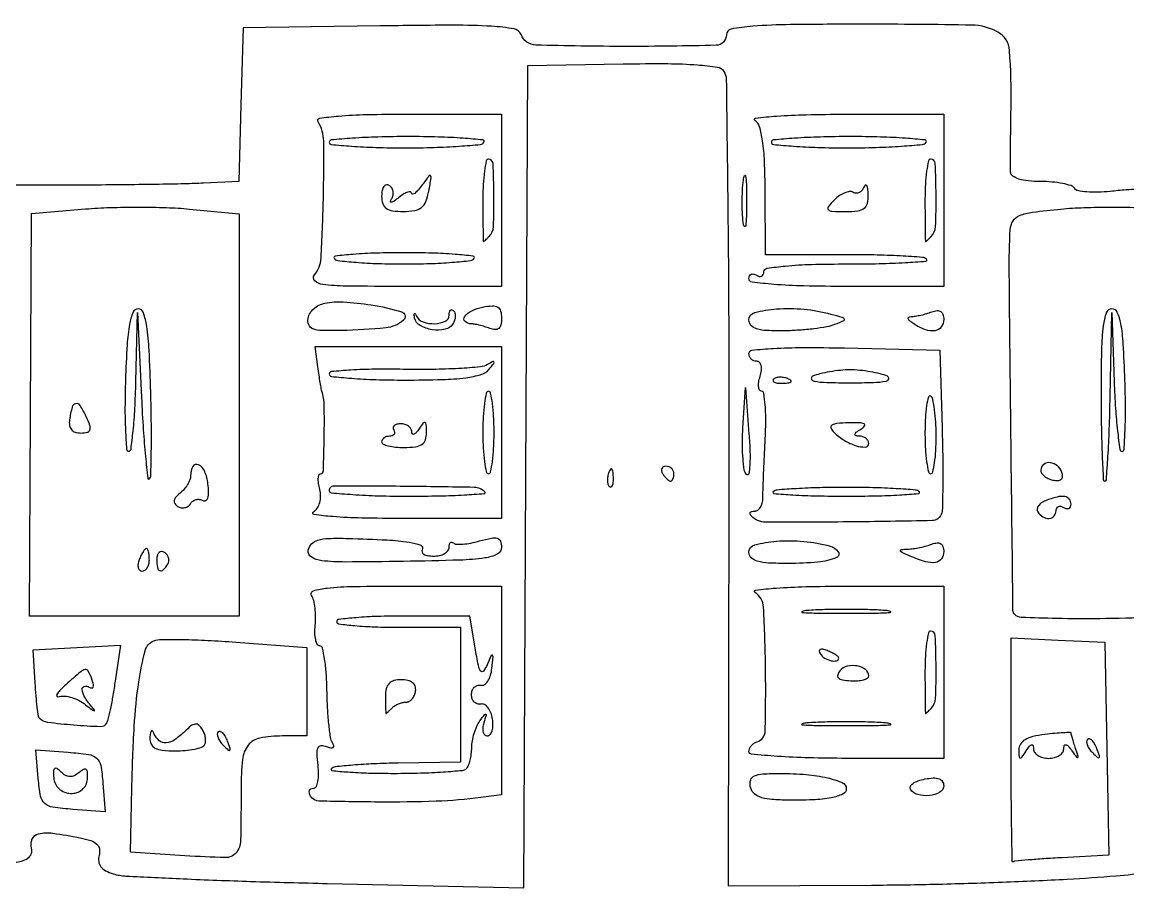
# Model space of a CAD drawing. Extents: x -19 to 322, y 67 to 181.
# Drawn here: x 113.2 to 183.3, y 121.4 to 176.3 of the extents above; entities that cross this region are included whole.
import ezdxf

# ---------------------------------------------------------------- set-up
doc = ezdxf.new("R2010")
doc.units = 0
doc.layers.get('0').update_dxf_attribs({"linetype": 'CONTINUOUS'})

msp = doc.modelspace()

# ---------------------------------------------------------------- linework, layer by layer
for points in [[(184.528, 165.755, 0.003691), (183.183, 165.665, 0.008964), (182.193, 165.573, -0.020747), (181.399, 165.518, -0.02888), (180.687, 165.539, -0.028606), (180.126, 165.621, -0.206614), (179.908, 165.774, 0.17911), (179.695, 165.939, 0.027883), (179.172, 166.075, 0.028075), (178.508, 166.169, 0.021134), (177.772, 166.2, -0.024222), (176.986, 166.238, -0.051343), (176.39, 166.358, -0.075847), (176.004, 166.546, -0.23137), (175.865, 166.794, -0.014683), (175.855, 167.185, -0.001067), (175.859, 168.263, -0.001492), (175.872, 169.549, -0.001129), (175.893, 170.961, 0.022277), (175.794, 174.523, 0.252121), (175.063, 175.674, 0.124148), (173.405, 176.122, 0.004193), (166.582, 176.179, 0.002608), (161.898, 176.154, 0.01647), (159.514, 176.051, 0.026723), (158.142, 175.872, 0.361525), (157.841, 175.511, -0.406684), (157.19, 174.843, -0.006651), (151.472, 174.772, -0.006988), (145.756, 174.856, -0.302668), (144.818, 175.521, 0.26542), (144.374, 175.884, 0.026326), (142.955, 176.047, 0.016392), (140.545, 176.116, 0.002679), (135.874, 176.071), (127.191, 175.941), (127.055, 171.071), (126.92, 166.2), (124.679, 166.095, -0.005896), (123.493, 166.054, -0.001638), (121.631, 166.017, -0.001653), (119.524, 165.99, -0.001733), (117.449, 165.977), (112.46, 165.962)], [(112.71, 123.027, 0.158991), (113.554, 123.281, 0.31448), (113.785, 123.907, -0.168022), (113.831, 124.499, -0.241434), (114.23, 124.827, -0.087811), (115.142, 124.862, -0.01504), (116.858, 124.572, -0.030308), (117.537, 124.392, -0.107844), (117.923, 124.165, -0.167189), (118.086, 123.859, -0.104286), (118.067, 123.449, 0.094806), (118.041, 123.059, 0.133123), (118.172, 122.737, 0.108597), (118.474, 122.481, 0.049686), (118.955, 122.284, 0.059198), (119.771, 122.145, 0.001604), (123.401, 121.97, 0.003309), (127.674, 121.806, 0.00226), (132.533, 121.674), (145.003, 121.392), (145.126, 147.479), (145.248, 173.565), (151.292, 173.663, -0.005344), (154.12, 173.678, -0.017142), (156.002, 173.604, -0.019032), (157.279, 173.461, -0.220293), (157.689, 173.19, -0.135929), (157.832, 172.697, -0.000333), (157.925, 165.284, -0.002089), (157.989, 156.909, -0.001295), (157.998, 147.075), (157.954, 121.531), (167.045, 121.57, 0.004871), (170.995, 121.625, 0.003633), (175.35, 121.76, 0.003672), (179.454, 121.948, 0.008337), (182.552, 122.164, 0.002651), (186.592, 122.535, 0.036828)]]:
    msp.add_lwpolyline(points, format="xyb")
for points in [[(131.717, 160.274, 0.160266), (132.136, 161.338, 0.008341), (132.286, 165.061, 0.009156), (132.306, 168.761, 0.135992), (131.948, 169.994, -0.537845), (132.049, 170.213, -0.016384), (133.238, 170.354, -0.015905), (135.017, 170.449, -0.005343), (137.617, 170.477), (143.585, 170.477), (143.585, 165.012), (143.585, 159.547), (137.349, 159.547, -0.002687), (133.711, 159.566, -0.029426), (132.253, 159.668, -0.154475), (131.742, 159.905, -0.400007)], [(159.267, 160.05, -0.108972), (159.304, 160.219, -0.182303), (159.406, 160.319, -0.161196), (159.56, 160.334, -0.082592), (159.742, 160.26, 0.082592), (159.924, 160.185, 0.161196), (160.078, 160.2, 0.182303), (160.18, 160.301, 0.108972), (160.217, 160.469, -0.370206), (160.412, 160.696, -0.0145), (161.589, 160.842, -0.017032), (163.237, 160.942, -0.006609), (165.524, 160.973, 0.005268), (167.538, 160.994, 0.009572), (169.184, 161.06, 0.005189), (170.489, 161.151, 0.639586), (170.532, 161.27, 0.180611), (170.271, 161.389, 0.004005), (168.867, 161.477, 0.008563), (167.2, 161.54, 0.005621), (165.28, 161.557), (160.325, 161.547), (160.302, 165.608, 0.009145), (160.258, 167.482, 0.025553), (160.135, 168.791, 0.033798), (159.944, 169.678, 0.183563), (159.654, 170.065, -0.706938), (159.691, 170.225, -0.01098), (161.027, 170.35, -0.01181), (162.908, 170.439, -0.005671), (165.326, 170.469), (171.622, 170.477), (171.622, 165.012), (171.622, 159.547), (165.444, 159.547, -0.005513), (162.755, 159.577, -0.014809), (160.844, 159.675, -0.011464), (159.47, 159.819, -0.377448)], [(142.471, 168.695, 0.55373), (142.401, 168.837, 0.006568), (141.152, 168.946, 0.011866), (139.582, 169.025, 0.006671), (137.673, 169.051, 0.00666), (135.749, 169.025, 0.011071), (134.13, 168.946, 0.004835), (132.787, 168.838, 0.388661), (132.656, 168.695, 0.385948), (132.787, 168.551, 0.005269), (134.066, 168.443, 0.011571), (135.615, 168.364, 0.006966), (137.454, 168.338, 0.006946), (139.309, 168.364, 0.010785), (140.907, 168.443, 0.005283), (142.241, 168.552, 0.235809)], [(170.507, 168.695, 0.554092), (170.437, 168.837, 0.006575), (169.189, 168.946, 0.011868), (167.619, 169.025, 0.006671), (165.71, 169.051, 0.00666), (163.786, 169.025, 0.011069), (162.166, 168.946, 0.004832), (160.823, 168.838, 0.388024), (160.692, 168.695, 0.386586), (160.823, 168.551, 0.005271), (162.102, 168.443, 0.011573), (163.65, 168.364, 0.006966), (165.49, 168.338, 0.006945), (167.344, 168.364, 0.010783), (168.943, 168.443, 0.005284), (170.277, 168.552, 0.235509)], [(142.793, 162.715, 0.187915), (143.068, 163.341, 0.012618), (143.103, 165.334, 0.009996), (143.046, 167.346, 0.401354), (142.754, 167.624, 0.355303), (142.613, 167.509, 0.016443), (142.502, 166.856, 0.021072), (142.423, 166.012, 0.012813), (142.397, 165.01, 0.00142), (142.4, 164.009, 0.002369), (142.409, 163.165, 0.000226), (142.421, 162.414, 0.410227), (142.437, 162.398, 0.178692), (142.462, 162.407, 0.004265), (142.558, 162.491, 0.008831), (142.669, 162.594, 0.00582)], [(170.83, 162.715, 0.187916), (171.105, 163.341, 0.012617), (171.139, 165.334, 0.009992), (171.083, 167.346, 0.400214), (170.79, 167.625, 0.356394), (170.65, 167.51, 0.016459), (170.539, 166.858, 0.021079), (170.46, 166.014, 0.012806), (170.434, 165.012, 0.00142), (170.437, 164.01, 0.002368), (170.446, 163.166, 0.000226), (170.457, 162.414, 0.409519), (170.474, 162.398, 0.179268), (170.499, 162.407, 0.004277), (170.595, 162.491, 0.008855), (170.706, 162.594, 0.005835)], [(138.971, 165.597, 0.003472), (139.125, 166.437, 0.256519), (139.082, 166.564, 0.440128), (138.981, 166.556, 0.005585), (138.551, 165.981, -0.01885), (138.294, 165.656, -0.04909), (138.079, 165.45, -0.144669), (137.946, 165.396, -0.441764), (137.883, 165.454, 0.34807), (137.813, 165.543, 0.138374), (137.647, 165.536, 0.063133), (137.388, 165.412, 0.027578), (137.079, 165.189, -0.016162), (136.776, 164.959, -0.106538), (136.601, 164.884, -0.532304), (136.549, 164.936, -0.086902), (136.611, 165.098, 0.085227), (136.703, 165.335, 0.092469), (136.707, 165.582, 0.098926), (136.623, 165.8, 0.114024), (136.465, 165.957, 0.196428), (136.282, 165.988, 0.184801), (136.123, 165.882, 0.106696), (136.016, 165.633, 0.048138), (135.982, 165.277, 0.074597), (136.054, 164.799, 0.164675), (136.267, 164.503, 0.122477), (136.667, 164.344, 0.033172), (137.352, 164.299, 0.040784), (138.068, 164.357, 0.128926), (138.504, 164.552, 0.132847), (138.781, 164.931, 0.044454)], [(158.922, 166.31, -0.069146), (158.994, 166.577, -0.756877), (159.06, 166.569, -0.031761), (159.107, 166.032, -0.005499), (159.12, 165.012, -0.005888), (159.109, 163.987, -0.025342), (159.065, 163.379, -0.556092), (158.998, 163.348, -0.212532), (158.927, 163.459, -0.024559), (158.865, 164.067, -0.012695), (158.845, 164.832, -0.01259), (158.863, 165.621, -0.018638)], [(166.833, 165.368, 0.020972), (166.803, 165.747, 0.10372), (166.735, 165.948, 0.452471), (166.648, 165.965, 0.132361), (166.554, 165.84, -0.079609), (166.429, 165.633, -0.105899), (166.256, 165.498, -0.121728), (166.061, 165.458, -0.129931), (165.875, 165.514, 0.167879), (165.654, 165.564, 0.067238), (165.348, 165.487, 0.056374), (165.011, 165.306, 0.044995), (164.694, 165.042, 0.024109), (164.296, 164.603, 0.381011), (164.303, 164.418, 0.194328), (164.534, 164.315, 0.008978), (165.41, 164.299, 0.027626), (166.182, 164.342, 0.134357), (166.586, 164.502, 0.182128), (166.785, 164.815, 0.06021)], [(113.718, 151.404), (113.774, 164.17), (117.208, 164.46, -0.01305), (118.753, 164.55, -0.008198), (120.561, 164.579, -0.008228), (122.342, 164.548, -0.014887), (123.798, 164.456), (126.953, 164.161), (126.953, 151.4), (126.953, 138.638), (120.308, 138.638), (113.662, 138.638)], [(176.127, 138.726, -0.195812), (176.015, 138.993, -0.000068), (175.883, 150.189, -0.000635), (175.777, 160.399, -0.016395), (175.842, 163.161, -0.129191), (176.018, 163.702, -0.155519), (176.427, 164.041, -0.064105), (177.255, 164.257, -0.008529), (179.054, 164.456, -0.014887), (180.51, 164.548, -0.008228), (182.291, 164.579, -0.008198), (184.1, 164.55, -0.01305), (185.644, 164.46), (189.078, 164.17), (189.134, 151.422), (189.19, 138.674), (184.801, 138.537, -0.00486), (181.521, 138.467, -0.008372), (178.789, 138.481, -0.003968), (176.536, 138.548, -0.189134)], [(141.849, 161.329, 0.550722), (141.779, 161.471, 0.007675), (140.635, 161.581, 0.012839), (139.18, 161.66, 0.007182), (137.408, 161.685, 0.007182), (135.635, 161.66, 0.012839), (134.18, 161.581, 0.007675), (133.036, 161.471, 0.550722), (132.967, 161.329, 0.231699), (133.193, 161.187, 0.006604), (134.362, 161.077, 0.012129), (135.774, 160.998, 0.007892), (137.408, 160.973, 0.007892), (139.041, 160.998, 0.012129), (140.453, 161.077, 0.006604), (141.623, 161.187, 0.231699)], [(131.319, 157.522, -0.169897), (131.675, 158.134, -0.125005), (132.384, 158.484, -0.06919), (133.549, 158.567, -0.020622), (135.325, 158.375, -0.038337), (137.256, 157.933, -0.587561), (137.367, 157.4, -0.156045), (136.242, 156.918, -0.017838), (133.452, 156.751, -0.011015), (132.195, 156.748, -0.081896), (131.609, 156.857, -0.217917), (131.356, 157.105, -0.139885)], [(121.251, 147.346, 0.191795), (121.343, 147.561, 0.002481), (121.375, 149.062, 0.006758), (121.38, 150.816, 0.004331), (121.34, 152.853, 0.005295), (121.237, 155.505, 0.025294), (121.086, 157.013, 0.044665), (120.873, 157.884, 0.320811), (120.541, 158.121, 0.304967), (120.215, 157.902, 0.052799), (119.998, 157.15, 0.029046), (119.843, 155.844, 0.006525), (119.739, 153.606, 0.007393), (119.707, 151.875, 0.012331), (119.737, 150.417, 0.005973), (119.805, 149.22, 0.394931), (119.944, 149.091, 0.376622), (120.09, 149.22, 0.006194), (120.224, 150.383, 0.012578), (120.333, 151.803, 0.007599), (120.395, 153.488), (120.49, 157.884), (120.752, 152.496, 0.004331), (120.869, 150.446, 0.007699), (121.006, 148.76, 0.003213), (121.149, 147.381, 0.629746)], [(138.074, 157.539, -0.01415), (138.038, 157.757, -0.238062), (138.06, 157.824, -0.482015), (138.107, 157.818, -0.02232), (138.196, 157.658, 0.199055), (138.615, 157.292, 0.089507), (139.352, 157.184, 0.101742), (140.016, 157.343, 0.29097), (140.259, 157.725, -0.051163), (140.279, 157.919, -0.153621), (140.343, 158.033, -0.259615), (140.436, 158.057, -0.132256), (140.544, 157.995, -0.135708), (140.628, 157.846, -0.075278), (140.648, 157.636, -0.065867), (140.604, 157.401, -0.059019), (140.499, 157.175, -0.205053), (140.004, 156.827, -0.089531), (139.184, 156.803, -0.090975), (138.418, 157.065, -0.219112)], [(141.646, 157.171, -0.195404), (141.272, 157.323, -0.368646), (141.244, 157.625, -0.12751), (141.693, 158.005, -0.065284), (142.397, 158.238, -0.032905), (143.003, 158.313, -0.149833), (143.344, 158.229, -0.197298), (143.527, 157.986, -0.06359), (143.585, 157.529, -0.050004), (143.544, 157.116, -0.166595), (143.408, 156.883, -0.198059), (143.175, 156.806, -0.073865), (142.834, 156.882, 0.016969), (142.514, 156.993, 0.015089), (142.175, 157.086, 0.015326), (141.864, 157.152, 0.04425)], [(159.267, 157.409, -0.343032), (159.641, 157.89, -0.043618), (161.026, 158.116, -0.041619), (162.766, 158.101, -0.042424), (164.469, 157.797, -0.006605), (165.191, 157.594, -0.240375), (165.312, 157.479, -0.39068), (165.26, 157.356, -0.011857), (164.706, 157.124, -0.048908), (164.203, 156.982, -0.013482), (163.39, 156.859, -0.013486), (162.456, 156.769, -0.01372), (161.524, 156.729, -0.014847), (160.414, 156.746, -0.062025), (159.756, 156.858, -0.129184), (159.401, 157.075, -0.193497)], [(169.721, 157.171, -0.030096), (169.47, 157.355, -0.13881), (169.37, 157.502, -0.364331), (169.407, 157.598, -0.121886), (169.564, 157.639, 0.036412), (169.829, 157.662, 0.015964), (170.176, 157.729, 0.015701), (170.542, 157.824, 0.02027), (170.87, 157.935, -0.067159), (171.196, 158.012, -0.16701), (171.431, 157.956, -0.176865), (171.574, 157.771, -0.076855), (171.622, 157.459, -0.156262), (171.467, 156.975, -0.202753), (171.074, 156.734, -0.127889), (170.463, 156.798, -0.053937)], [(182.175, 152.538), (182.274, 157.884), (182.43, 153.488, 0.007211), (182.515, 151.803, 0.011924), (182.641, 150.383, 0.005586), (182.786, 149.214, 0.374437), (182.926, 149.091, 0.396772), (183.058, 149.215, 0.005407), (183.12, 150.417, 0.011716), (183.147, 151.875, 0.007023), (183.113, 153.606, 0.006223), (183.007, 155.904, 0.030939), (182.852, 157.187, 0.062348), (182.627, 157.9, 0.292867), (182.281, 158.121, 0.316502), (181.932, 157.876, 0.055271), (181.735, 157.048, 0.026433), (181.627, 155.536, 0.004531), (181.601, 152.657, 0.004075), (181.618, 150.561, 0.006788), (181.671, 148.797, 0.001844), (181.742, 147.283, 0.399404), (181.839, 147.192, 0.393715), (181.937, 147.283, 0.00192), (182.036, 148.762, 0.006927), (182.12, 150.488, 0.004164)], [(131.655, 145.25, 0.104575), (131.9, 145.489, 0.078677), (132.058, 145.831, 0.071274), (132.113, 146.239, 0.061735), (132.055, 146.668, -0.02781), (131.978, 147.051, -0.048839), (131.963, 147.374, -0.070051), (132.005, 147.595, -0.319973), (132.106, 147.667, 0.40484), (132.289, 147.845, 0.003455), (132.34, 149.998, 0.008349), (132.34, 152.022, 0.075137), (132.193, 152.894, -0.03585), (132.154, 153.049, -0.00319), (132.087, 153.446, -0.00415), (132.014, 153.921, -0.003224), (131.943, 154.439), (131.77, 155.745), (137.678, 155.745), (143.585, 155.745), (143.585, 150.281), (143.585, 144.816), (137.289, 144.823, -0.00519), (134.731, 144.853, -0.013413), (132.887, 144.942, -0.016427), (131.693, 145.072, -0.697371)], [(159.432, 144.967, -0.097336), (159.349, 145.09, -0.242723), (159.358, 145.196, -0.191611), (159.455, 145.268, -0.064674), (159.633, 145.291, 0.156201), (159.833, 145.355, 0.09796), (160.003, 145.535, 0.079995), (160.117, 145.805, 0.061263), (160.155, 146.123, -0.009449), (160.163, 146.612, -0.001464), (160.199, 147.582, -0.001632), (160.248, 148.726, -0.001419), (160.307, 149.924, 0.012374), (160.339, 151.063, 0.020597), (160.302, 152.022, 0.015862), (160.219, 152.766, 0.372897), (160.07, 152.894, -0.27429), (159.945, 152.969, -0.101567), (159.882, 153.173, -0.064673), (159.892, 153.48, -0.036038), (159.98, 153.845, 0.043987), (160.063, 154.22, 0.086344), (160.051, 154.524, 0.136392), (159.948, 154.72, 0.20676), (159.774, 154.795, -0.095443), (159.58, 154.832, -0.097027), (159.416, 154.939, -0.098745), (159.306, 155.098, -0.102754), (159.267, 155.284, -0.384367), (159.465, 155.504, -0.011054), (160.824, 155.614, -0.014628), (162.702, 155.669, -0.005549), (165.326, 155.641), (171.384, 155.508), (171.521, 150.55, -0.00391), (171.559, 148.614, -0.00563), (171.56, 146.9, -0.003114), (171.536, 145.456, -0.086016), (171.463, 145.085, -0.304766), (170.901, 144.691, -0.00283), (165.574, 144.608, -0.003605), (160.327, 144.594, -0.197725)], [(142.794, 154.292, 0.005739), (143.087, 154.663, 0.244457), (143.104, 154.759, 0.474706), (143.041, 154.784, 0.009386), (142.702, 154.588, -0.114094), (142.242, 154.439, -0.007807), (140.865, 154.339, -0.010831), (139.203, 154.282, -0.007907), (137.356, 154.287, 0.00765), (135.553, 154.293, 0.01273), (134.036, 154.236, 0.006347), (132.794, 154.142, 0.388573), (132.656, 153.99, 0.384013), (132.794, 153.837, 0.006085), (134.063, 153.72, 0.012461), (135.61, 153.635, 0.007505), (137.448, 153.607, 0.006918), (139.813, 153.64, 0.024957), (141.316, 153.756, 0.038406), (142.292, 153.959, 0.153751)], [(161.732, 153.694, 0.051402), (161.472, 153.768, 0.05415), (161.207, 153.786, 0.060344), (160.976, 153.748, 0.126455), (160.821, 153.656, 0.296942), (160.799, 153.552, 0.208169), (160.886, 153.465, 0.077125), (161.114, 153.412, 0.028489), (161.445, 153.407, 0.018894), (161.799, 153.435, 0.168741), (161.938, 153.502, 0.470617), (161.93, 153.589, 0.054073)], [(168.058, 153.845, 0.040294), (167.593, 154.001, 0.018639), (166.968, 154.133, 0.018323), (166.297, 154.223, 0.024239), (165.682, 154.253, 0.024239), (165.067, 154.223, 0.018323), (164.396, 154.133, 0.018639), (163.771, 154.001, 0.040294), (163.306, 153.845, 0.390227), (163.231, 153.678, 0.276032), (163.397, 153.536, 0.035848), (164.201, 153.456, 0.006723), (165.682, 153.436, 0.006723), (167.163, 153.456, 0.035848), (167.967, 153.536, 0.276032), (168.133, 153.678, 0.390227)], [(143.11, 150.281, 0.012806), (143.084, 151.283, 0.021078), (143.005, 152.126, 0.016457), (142.894, 152.779, 0.356322), (142.754, 152.894, 0.356431), (142.613, 152.779, 0.016476), (142.502, 152.127, 0.021091), (142.423, 151.284, 0.012813), (142.397, 150.282, 0.012813), (142.423, 149.28, 0.021072), (142.502, 148.437, 0.016443), (142.613, 147.784, 0.355303), (142.754, 147.668, 0.35745), (142.894, 147.783, 0.01649), (143.005, 148.435, 0.021097), (143.084, 149.279, 0.012807)], [(158.89, 150.569), (159.043, 153.132), (159.274, 150.184, -0.0112), (159.335, 149.079, -0.023223), (159.324, 148.215, -0.032915), (159.254, 147.662, -0.601972), (159.121, 147.621, -0.160384), (158.979, 147.905, -0.01718), (158.895, 148.646, -0.019757), (158.859, 149.559, -0.014665)], [(171.147, 150.015, 0.014153), (171.121, 150.93, 0.020321), (171.042, 151.738, 0.016717), (170.93, 152.383, 0.205873), (170.79, 152.583, 0.503678), (170.651, 152.528, 0.026914), (170.539, 151.985, 0.024612), (170.459, 151.206, 0.013077), (170.434, 150.237, 0.01304), (170.46, 149.252, 0.021435), (170.539, 148.423, 0.016964), (170.65, 147.783, 0.354053), (170.79, 147.668, 0.349332), (170.931, 147.779, 0.019925), (171.042, 148.357, 0.023424), (171.121, 149.115, 0.014264)], [(117.243, 151.298, 0.029639), (116.866, 151.987, 0.312821), (116.587, 152.107, 0.285339), (116.355, 151.888, 0.02655), (116.188, 151.083, 0.079425), (116.191, 150.731, 0.135653), (116.314, 150.466, 0.136539), (116.555, 150.303, 0.080947), (116.9, 150.247, 0.053364), (117.319, 150.291, 0.266654), (117.488, 150.444, 0.169096), (117.483, 150.727, 0.021522)], [(138.826, 150.281, 0.011492), (138.81, 150.798, 0.267984), (138.733, 150.916, 0.365485), (138.615, 150.888, 0.016326), (138.358, 150.518, -0.030864), (138.18, 150.276, -0.118892), (138.031, 150.166, -0.342256), (137.935, 150.191, -0.160847), (137.89, 150.32, 0.132661), (137.834, 150.516, 0.098927), (137.682, 150.684, 0.086401), (137.456, 150.796, 0.072609), (137.191, 150.835, 0.05773), (136.943, 150.806, 0.124167), (136.774, 150.719, 0.190804), (136.709, 150.589, 0.16277), (136.744, 150.439, -0.105122), (136.798, 150.288, -0.180151), (136.769, 150.159, -0.164306), (136.659, 150.073, -0.085473), (136.485, 150.043, 0.069094), (136.293, 150.016, 0.085274), (136.13, 149.938, 0.099959), (136.021, 149.822, 0.13992), (135.982, 149.687, 0.295869), (136.072, 149.549, 0.04382), (136.401, 149.435, 0.037669), (136.861, 149.356, 0.023598), (137.408, 149.33, 0.030468), (138.122, 149.374, 0.117672), (138.536, 149.528, 0.16792), (138.754, 149.816, 0.080829)], [(166.87, 149.583, 0.127626), (166.824, 149.759, 0.099372), (166.696, 149.91, 0.088257), (166.503, 150.013, 0.075766), (166.276, 150.05, -0.056103), (166.049, 150.079, -0.409553), (165.997, 150.163, -0.178641), (166.08, 150.293, -0.019806), (166.376, 150.496, 0.078413), (166.603, 150.695, 0.483494), (166.575, 150.826, 0.11186), (166.287, 150.897, 0.011502), (165.582, 150.893, 0.015233), (164.852, 150.85, 0.119682), (164.533, 150.742, 0.361485), (164.476, 150.563, 0.102748), (164.65, 150.301, 0.058017), (165.308, 149.788, 0.058511), (166.063, 149.442, 0.086943), (166.653, 149.359, 0.404367)], [(123.864, 145.766, -0.096559), (124.017, 145.931, -0.097328), (124.219, 146.026, -0.098506), (124.441, 146.036, -0.101574), (124.647, 145.961, 0.271667), (124.824, 145.957, 0.194245), (124.953, 146.115, 0.077313), (125.004, 146.48, 0.025286), (124.97, 147.022, 0.071264), (124.763, 147.814, 0.184156), (124.361, 148.234, 0.395543), (124.014, 148.123, 0.127699), (123.864, 147.548, -0.089621), (123.816, 147.283, -0.04521), (123.669, 146.975, -0.042943), (123.453, 146.676, -0.049189), (123.198, 146.433, 0.04401), (122.929, 146.181, 0.138846), (122.822, 145.961, 0.198505), (122.864, 145.767, 0.103397), (123.047, 145.593, 0.094332), (123.266, 145.509, 0.096714), (123.499, 145.513, 0.098972), (123.709, 145.603, 0.103953)], [(150.676, 147.469, 0.018894), (150.648, 147.824, 0.168741), (150.58, 147.962, 0.470617), (150.494, 147.954, 0.054073), (150.389, 147.756, 0.051402), (150.314, 147.496, 0.05415), (150.297, 147.231, 0.060344), (150.334, 147.001, 0.126455), (150.426, 146.845, 0.296942), (150.53, 146.823, 0.208169), (150.618, 146.91, 0.077125), (150.67, 147.138, 0.028489)], [(154.515, 147.667, 0.105053), (154.476, 147.848, 0.099167), (154.367, 148.003, 0.09642), (154.204, 148.106, 0.093332), (154.012, 148.142, 0.108972), (153.843, 148.105, 0.182303), (153.742, 148.003, 0.161196), (153.728, 147.848, 0.082592), (153.802, 147.667, 0.029505), (153.93, 147.485, 0.035638), (154.071, 147.331, 0.038439), (154.205, 147.223, 0.151918), (154.305, 147.192, 0.210953), (154.385, 147.227, 0.081139), (154.453, 147.331, 0.061769), (154.499, 147.485, 0.042167)], [(179.122, 147.74, 0.139121), (178.833, 148.164, 0.144703), (178.37, 148.364, 0.193087), (177.962, 148.256, 0.222662), (177.775, 147.905, 0.153371), (177.824, 147.711, 0.080237), (177.99, 147.521, 0.067404), (178.241, 147.363, 0.055333), (178.542, 147.265, 0.058438), (178.861, 147.237, 0.165894), (179.068, 147.314, 0.209098), (179.155, 147.486, 0.095591)], [(142.524, 146.511, 0.193697), (141.852, 146.797, 0.002816), (137.435, 146.861, 0.002024), (132.94, 146.882, 0.414623), (132.655, 146.598, 0.388146), (132.787, 146.454, 0.004737), (134.145, 146.346, 0.010957), (135.781, 146.267, 0.006592), (137.724, 146.241, 0.004989), (139.65, 146.261, 0.009024), (141.225, 146.32, 0.004614), (142.484, 146.403, 0.641563)], [(170.076, 146.52, 0.178715), (169.834, 146.632, 0.004464), (168.6, 146.717, 0.009056), (167.133, 146.779, 0.005982), (165.444, 146.799, 0.005982), (163.756, 146.779, 0.009056), (162.288, 146.717, 0.004464), (161.055, 146.632, 0.178715), (160.813, 146.52, 0.639107), (160.854, 146.409, 0.005331), (162.058, 146.323, 0.009703), (163.58, 146.261, 0.005335), (165.444, 146.241, 0.005335), (167.309, 146.261, 0.009703), (168.83, 146.323, 0.005331), (170.035, 146.409, 0.639107)], [(178.75, 145.319, -0.108972), (178.787, 145.488, -0.182303), (178.89, 145.588, -0.161196), (179.044, 145.603, -0.082592), (179.225, 145.529, 0.082592), (179.407, 145.454, 0.161196), (179.561, 145.469, 0.182303), (179.663, 145.569, 0.108972), (179.7, 145.738, 0.172394), (179.587, 146.058, 0.191179), (179.302, 146.217, 0.096736), (178.808, 146.187, 0.028256), (178.079, 145.954, 0.060475), (177.812, 145.812, 0.091339), (177.627, 145.626, 0.120446), (177.552, 145.426, 0.169737), (177.593, 145.241, 0.118917), (177.911, 144.926, 0.153934), (178.308, 144.83, 0.196382), (178.622, 144.984, 0.184031)], [(131.328, 142.816, -0.144745), (131.534, 143.211, -0.129431), (131.931, 143.451, -0.064957), (132.628, 143.561, -0.013925), (133.854, 143.56, -0.005282), (136.325, 143.464, -0.025487), (137.725, 143.323, -0.05543), (138.457, 143.126, -0.468145), (138.551, 142.843, 0.24821), (138.541, 142.691, 0.1629), (138.663, 142.558, 0.086556), (138.923, 142.468, 0.039998), (139.28, 142.44, 0.054709), (139.655, 142.481, 0.07436), (139.971, 142.603, 0.093921), (140.184, 142.783, 0.171837), (140.259, 142.994, -0.048636), (140.278, 143.188, -0.145307), (140.339, 143.305, -0.260495), (140.429, 143.332, -0.14227), (140.532, 143.275, 0.187882), (140.72, 143.192, 0.029429), (141.134, 143.199, 0.029279), (141.643, 143.268, 0.02177), (142.195, 143.4, -0.018559), (142.938, 143.584, -0.12192), (143.319, 143.57, -0.239069), (143.516, 143.386, -0.088363), (143.585, 143.001, -0.284123), (143.317, 142.568, -0.079991), (142.527, 142.321, -0.028576), (140.939, 142.184, -0.003332), (137.376, 142.103, -0.002847), (133.682, 142.065, -0.030485), (132.186, 142.149, -0.110209), (131.515, 142.384, -0.311716)], [(159.267, 142.677, -0.342555), (159.638, 143.156, -0.043181), (161.017, 143.384, -0.041557), (162.742, 143.376, -0.043417), (164.415, 143.08, -0.173653), (164.936, 142.72, -0.482009), (164.832, 142.353, -0.076401), (163.65, 142.06, -0.021926), (161.762, 141.972, -0.012955), (160.522, 142, -0.056736), (159.8, 142.118, -0.121458), (159.412, 142.339, -0.205765)], [(169.484, 142.44, -0.007727), (168.981, 142.665, -0.200434), (168.882, 142.773, -0.48304), (168.931, 142.851, -0.017882), (169.326, 142.882, 0.025665), (169.684, 142.915, 0.015178), (170.107, 142.99, 0.015166), (170.525, 143.09, 0.025079), (170.87, 143.203, -0.067159), (171.196, 143.28, -0.16701), (171.431, 143.225, -0.176865), (171.574, 143.04, -0.076855), (171.622, 142.728, -0.152574), (171.476, 142.261, -0.210816), (171.106, 142.034, -0.106822), (170.459, 142.085, -0.028573)], [(121.251, 142.202, 0.024748), (121.237, 142.475, 0.039339), (121.196, 142.706, 0.046727), (121.136, 142.869, 0.289661), (121.064, 142.915, 0.222225), (120.976, 142.874, 0.030693), (120.852, 142.706, 0.030395), (120.722, 142.475, 0.02136), (120.604, 142.202, 0.055937), (120.533, 141.929, 0.100118), (120.546, 141.699, 0.147206), (120.638, 141.548, 0.184534), (120.791, 141.489, 0.152681), (120.966, 141.544, 0.098158), (121.116, 141.699, 0.08088), (121.217, 141.93, 0.062722)], [(122.419, 141.932, 0.108373), (122.486, 142.123, 0.099685), (122.47, 142.332, 0.095498), (122.373, 142.525, 0.090427), (122.209, 142.673, 0.136093), (122.026, 142.726, 0.190788), (121.868, 142.666, 0.140899), (121.761, 142.492, 0.067432), (121.726, 142.23, 0.039415), (121.766, 141.718, 0.25701), (121.92, 141.521, 0.315493), (122.138, 141.566, 0.050477)], [(131.479, 127.215, -0.074225), (131.398, 127.404, -0.150845), (131.405, 127.564, -0.187784), (131.496, 127.669, -0.122268), (131.655, 127.709, 0.281402), (131.826, 127.813, 0.068784), (131.94, 128.139, 0.050517), (131.986, 128.612, 0.030723), (131.95, 129.174, -0.017904), (131.883, 129.915, -0.117263), (131.949, 130.28, -0.2777), (132.141, 130.416, -0.110715), (132.472, 130.367, 0.036349), (132.749, 130.283, 0.193102), (132.901, 130.308, 0.329407), (132.946, 130.415, 0.07755), (132.866, 130.604, -0.101612), (132.741, 130.946, -0.010814), (132.633, 131.789, -0.012981), (132.552, 132.811, -0.010087), (132.515, 133.925, 0.014109), (132.471, 135.003, 0.02309), (132.365, 135.911, 0.019387), (132.224, 136.605, 0.345737), (132.056, 136.737, -0.279598), (131.904, 136.83, -0.066432), (131.798, 137.121, -0.049517), (131.749, 137.544, -0.030389), (131.771, 138.044, 0.02889), (131.796, 138.588, 0.027335), (131.76, 139.142, 0.028409), (131.673, 139.628, 0.080081), (131.541, 139.945, -0.494004), (131.654, 140.241, -0.046954), (132.537, 140.416, -0.021475), (134.227, 140.515, -0.003863), (137.38, 140.539), (143.585, 140.539), (143.585, 133.918), (143.585, 127.296), (142.278, 127.125, -0.02351), (139.438, 126.889, -0.01109), (135.757, 126.838, -0.004034), (132.03, 126.899, -0.253428)], [(159.267, 130.045, -0.106343), (159.305, 130.224, -0.070274), (159.419, 130.403, -0.065973), (159.586, 130.554, -0.070396), (159.783, 130.653, 0.316332), (160.303, 131.355, 0.009026), (160.324, 135.295, 0.009946), (160.197, 139.211, 0.243001), (159.665, 140.122, -0.704569), (159.702, 140.286, -0.012302), (160.997, 140.412, -0.012252), (162.869, 140.502, -0.005534), (165.326, 140.532), (171.622, 140.539), (171.622, 135.074), (171.622, 129.609), (165.444, 129.609, -0.006519), (163.061, 129.64, -0.011081), (161.07, 129.736, -0.004904), (159.428, 129.869, -0.388089)], [(167.939, 138.988, 0.01099), (166.803, 139.043, 0.006471), (165.444, 139.06, 0.006471), (164.085, 139.043, 0.01099), (162.95, 138.988, 0.067956), (162.645, 138.925, 0.813012), (162.653, 138.865, 0.014551), (163.655, 138.824, 0.002911), (165.444, 138.814, 0.002911), (167.233, 138.824, 0.014551), (168.235, 138.865, 0.813012), (168.244, 138.925, 0.067956)], [(141.368, 128.976, 0.1043), (141.49, 129.164, 0.031664), (141.594, 129.49, 0.030187), (141.666, 129.88, 0.028764), (141.692, 130.283, -0.042835), (141.732, 130.714, -0.029462), (141.847, 131.191, -0.029787), (142.015, 131.641, -0.052067), (142.212, 131.985, -0.003906), (142.514, 132.398, -0.360133), (142.581, 132.415, -0.369295), (142.609, 132.352, -0.003969), (142.457, 131.867, 0.052977), (142.391, 131.548, 0.091423), (142.413, 131.279, 0.134204), (142.517, 131.102, 0.195436), (142.683, 131.035, 0.223605), (142.858, 131.118, 0.098141), (142.983, 131.349, 0.069378), (143.039, 131.695, 0.043498), (143.013, 132.104, 0.053173), (142.908, 132.504, 0.075516), (142.727, 132.824, 0.098052), (142.502, 133.017, 0.180825), (142.267, 133.055, -0.124794), (142.045, 133.065, -0.125526), (141.856, 133.18, -0.111328), (141.729, 133.385, -0.083273), (141.684, 133.649, -0.083273), (141.729, 133.912, -0.111328), (141.856, 134.117, -0.125526), (142.045, 134.232, -0.124794), (142.267, 134.243, 0.202035), (142.499, 134.289, 0.098271), (142.714, 134.508, 0.072375), (142.882, 134.866, 0.047897), (142.972, 135.312, 0.002596), (143.044, 136.051, 0.25274), (143.004, 136.145, 0.486421), (142.935, 136.128, 0.003988), (142.673, 135.549, -0.055783), (142.439, 135.147, -0.508297), (142.267, 135.149, -0.106682), (142.114, 135.501, -0.006731), (141.908, 136.619), (141.563, 138.638), (137.347, 138.638, 0.007928), (135.73, 138.612, 0.013153), (134.369, 138.533, 0.006757), (133.258, 138.424, 0.381357), (133.13, 138.282, 0.379598), (133.256, 138.139, 0.00777), (134.281, 138.03, 0.014141), (135.547, 137.951, 0.008525), (137.05, 137.925), (140.972, 137.925), (140.972, 133.649), (140.972, 129.372), (137.027, 129.307, 0.006792), (135.494, 129.262, 0.010115), (134.155, 129.176, 0.005577), (133.038, 129.07, 0.171445), (132.789, 128.951, 0.63083), (132.83, 128.835, 0.007972), (133.839, 128.745, 0.011879), (135.154, 128.68, 0.006417), (136.774, 128.659, 0.006909), (138.436, 128.682, 0.010305), (139.888, 128.752, 0.005693), (141.098, 128.849, 0.175203)], [(170.83, 132.777, 0.187915), (171.105, 133.404, 0.012618), (171.139, 135.396, 0.009996), (171.083, 137.409, 0.401354), (170.79, 137.686, 0.355303), (170.65, 137.571, 0.016443), (170.539, 136.918, 0.021072), (170.46, 136.074, 0.012813), (170.434, 135.073, 0.00142), (170.437, 134.071, 0.002369), (170.446, 133.228, 0.000226), (170.457, 132.476, 0.410227), (170.474, 132.46, 0.178692), (170.499, 132.47, 0.004265), (170.595, 132.554, 0.008831), (170.706, 132.656, 0.00582)], [(114.27, 132.155, -0.165728), (114.216, 132.266, -0.003671), (114.143, 132.864, -0.007926), (114.073, 133.573, -0.005226), (114.014, 134.391), (113.885, 136.5), (116.65, 136.643), (119.416, 136.787), (119.085, 134.505, -0.00702), (118.941, 133.601, -0.008978), (118.781, 132.773, -0.007236), (118.626, 132.088, -0.072432), (118.517, 131.815, -0.277818), (118.145, 131.611, -0.010125), (116.465, 131.711, -0.012797), (114.817, 131.885, -0.165071)], [(120.145, 127.709, -0.008965), (120.296, 131.639, -0.022916), (120.586, 134.473, -0.025829), (120.984, 136.437, -0.24291), (121.539, 137.06, -0.089125), (122.007, 137.149, -0.006266), (123.347, 137.147, -0.008708), (124.953, 137.096, -0.006446), (126.728, 136.986), (131.23, 136.649), (131.23, 133.842), (131.23, 131.035), (129.686, 131.028, 0.045378), (128.258, 130.891, 0.181209), (127.519, 130.443, 0.143262), (127.158, 129.547, 0.025087), (127.069, 127.709, -0.005605), (127.038, 124.389, -0.170019), (126.751, 123.621, -0.229227), (126.07, 123.312, -0.011028), (123.509, 123.432), (120.063, 123.669)], [(175.899, 130.107), (175.899, 137.258), (178.869, 137.116), (181.839, 136.975), (181.971, 130.226), (182.102, 123.478), (179.119, 123.309, 0.00265), (177.967, 123.237, 0.004153), (176.978, 123.162, 0.001216), (176.12, 123.088, 0.142947), (176.018, 123.048, -0.616264), (175.969, 123.071, -0.000357), (175.934, 125.084, -0.002649), (175.907, 127.371, -0.001558)], [(164.969, 135.974, 0.2252), (164.927, 136.063, 0.029412), (164.753, 136.189, 0.029555), (164.514, 136.321, 0.020646), (164.232, 136.443, 0.036408), (163.956, 136.527, 0.155351), (163.787, 136.512, 0.32948), (163.73, 136.417, 0.1144), (163.785, 136.257, 0.115814), (164.065, 135.975, 0.080554), (164.482, 135.802, 0.115534), (164.831, 135.8, 0.349578)], [(166.87, 134.836, 0.235455), (166.67, 135.236, 0.117446), (166.138, 135.469, 0.103797), (165.504, 135.451, 0.162114), (165.045, 135.165, 0.092902), (164.898, 134.9, 0.29314), (164.945, 134.713, 0.148184), (165.195, 134.589, 0.025991), (165.723, 134.53, 0.030863), (166.162, 134.531, 0.049174), (166.533, 134.592, 0.064648), (166.789, 134.697, 0.26931)], [(117.568, 132.925, -0.045251), (117.154, 133.492, -0.109628), (116.991, 133.982, -0.376001), (117.129, 134.178, -0.199779), (117.444, 134.127, 0.1144), (117.604, 134.073, 0.32948), (117.699, 134.13, 0.155351), (117.714, 134.299, 0.036408), (117.631, 134.574, 0.026483), (117.38, 135.137, 0.327082), (117.182, 135.236, 0.13642), (116.905, 135.107, 0.004505), (115.978, 134.297, 0.017063), (115.581, 133.92, 0.067716), (115.38, 133.651, 0.387954), (115.407, 133.542, 0.234274), (115.548, 133.523, -0.107604), (115.89, 133.56, -0.049309), (116.331, 133.469, -0.045681), (116.795, 133.277, -0.047134), (117.212, 133.005, 0.005844), (117.605, 132.7, 0.107142), (117.747, 132.633, 0.7015), (117.773, 132.674, 0.01669)], [(136.655, 132.817, -0.059742), (136.829, 132.953, -0.039042), (137.056, 133.069, -0.038992), (137.3, 133.147, -0.058752), (137.521, 133.173, 0.131164), (137.723, 133.227, 0.084771), (137.911, 133.383, 0.074713), (138.056, 133.614, 0.066803), (138.134, 133.886, 0.122582), (138.105, 134.18, 0.141314), (137.941, 134.409, 0.110392), (137.643, 134.552, 0.056888), (137.229, 134.599, 0.064485), (136.76, 134.538, 0.14001), (136.451, 134.354, 0.133627), (136.276, 134.028, 0.056418), (136.22, 133.53, 0.003471), (136.222, 133.12, 0.005784), (136.231, 132.775, 0.001342), (136.243, 132.476, 0.401852), (136.259, 132.461, 0.181677), (136.285, 132.47, 0.003487), (136.392, 132.565, 0.007957), (136.516, 132.68, 0.005189)], [(167.939, 131.86, 0.01099), (166.803, 131.915, 0.006471), (165.444, 131.932, 0.006471), (164.085, 131.915, 0.01099), (162.95, 131.86, 0.067956), (162.645, 131.797, 0.813012), (162.653, 131.737, 0.014551), (163.655, 131.696, 0.002911), (165.444, 131.686, 0.002911), (167.233, 131.696, 0.014551), (168.235, 131.737, 0.813012), (168.244, 131.797, 0.067956)], [(124.755, 130.464, 0.117599), (124.818, 130.653, 0.056796), (124.811, 130.909, 0.051761), (124.741, 131.189, 0.051321), (124.615, 131.449, 0.077446), (124.391, 131.71, 0.211423), (124.164, 131.778, 0.137832), (123.889, 131.663, 0.028047), (123.492, 131.308, -0.047408), (122.857, 130.783, -0.129769), (122.312, 130.592, -0.193647), (121.88, 130.727, -0.126129), (121.566, 131.154, 0.051902), (121.465, 131.343, 0.449116), (121.382, 131.354, 0.185333), (121.316, 131.233, 0.021021), (121.288, 130.916, 0.116517), (121.364, 130.519, 0.169593), (121.606, 130.261, 0.096811), (122.075, 130.123, 0.023476), (122.886, 130.085, 0.021542), (123.529, 130.112, 0.028486), (124.11, 130.196, 0.028478), (124.568, 130.316, 0.177653)], [(126.21, 130.699, 0.036269), (126.066, 131.007, 0.070189), (125.903, 131.223, 0.120343), (125.747, 131.316, 0.278911), (125.619, 131.285, 0.20742), (125.562, 131.14, 0.082976), (125.605, 130.925, 0.063152), (125.737, 130.677, 0.043285), (125.944, 130.433, 0.011214), (126.258, 130.135, 0.400052), (126.35, 130.137, 0.286372), (126.374, 130.244, 0.008399)], [(179.983, 130.242, -0.003238), (179.875, 130.583, -0.004625), (179.783, 130.887, -0.002602), (179.71, 131.145, -0.068074), (179.7, 131.216, 0.425869), (179.662, 131.253, 0.003736), (179.212, 131.232, 0.009665), (178.675, 131.192, 0.005747), (178.037, 131.125, 0.028528), (177.283, 130.993, 0.075466), (176.776, 130.79, 0.117471), (176.485, 130.51, 0.146228), (176.381, 130.151, 0.012255), (176.396, 129.71, 0.356728), (176.468, 129.632, 0.282457), (176.576, 129.679, 0.009435), (176.849, 130.085, -0.021149), (177.058, 130.38, -0.167501), (177.197, 130.471, -0.405416), (177.285, 130.419, -0.066727), (177.317, 130.203, 0.156456), (177.393, 129.977, 0.095937), (177.601, 129.784, 0.078496), (177.911, 129.654, 0.060533), (178.275, 129.609, 0.060533), (178.639, 129.654, 0.078496), (178.948, 129.784, 0.095937), (179.157, 129.977, 0.156456), (179.233, 130.203, -0.073455), (179.268, 130.422, -0.390699), (179.364, 130.477, -0.160669), (179.516, 130.385, -0.021347), (179.753, 130.085, 0.004509), (180.049, 129.681, 0.402152), (180.116, 129.67, 0.328176), (180.141, 129.742, 0.003964)], [(181.333, 130.224, 0.036269), (181.19, 130.532, 0.070189), (181.026, 130.747, 0.120343), (180.87, 130.841, 0.278911), (180.743, 130.81, 0.20742), (180.685, 130.664, 0.082976), (180.728, 130.45, 0.063152), (180.861, 130.202, 0.043285), (181.067, 129.958, 0.011214), (181.381, 129.66, 0.400052), (181.473, 129.662, 0.286372), (181.498, 129.769, 0.008399)], [(114.211, 128.331), (114.062, 130.142), (116.112, 129.995, -0.016472), (117.399, 129.859, -0.148524), (117.908, 129.624, -0.168966), (118.167, 129.159, -0.022879), (118.311, 128.036), (118.46, 126.225), (116.41, 126.373, -0.016472), (115.123, 126.508, -0.148524), (114.615, 126.743, -0.168966), (114.356, 127.208, -0.022879)], [(117.326, 128.276, 0.02601), (117.336, 128.72, 0.218935), (117.249, 128.895, 0.308387), (117.085, 128.908, 0.044033), (116.793, 128.706, -0.061259), (116.488, 128.51, -0.120249), (116.207, 128.451, -0.123234), (115.935, 128.528, -0.066154), (115.656, 128.741, 0.040392), (115.399, 128.96, 0.334612), (115.256, 128.956, 0.22504), (115.177, 128.799, 0.023226), (115.19, 128.373, 0.191709), (115.525, 127.685, 0.174883), (116.258, 127.382, 0.184661), (116.985, 127.623, 0.205479)], [(159.357, 127.827, -0.127452), (159.384, 128.245, -0.213918), (159.616, 128.5, -0.090101), (160.15, 128.626, -0.013621), (161.252, 128.652, -0.019982), (162.906, 128.581, -0.035771), (164.249, 128.372, -0.042678), (165.191, 128.068, -0.302252), (165.444, 127.688, -0.293309), (165.222, 127.341, -0.059977), (164.493, 127.108, -0.038219), (163.326, 126.975, -0.013682), (161.649, 126.958, -0.018027), (160.584, 127.015, -0.068293), (159.936, 127.164, -0.120969), (159.554, 127.427, -0.13502)], [(169.517, 127.654, -0.272291), (169.513, 127.832, -0.112812), (169.681, 128.018, -0.068824), (170.005, 128.184, -0.03699), (170.44, 128.301, -0.035078), (170.963, 128.364, -0.097953), (171.328, 128.31, -0.159843), (171.541, 128.144, -0.149818), (171.622, 127.88, -0.267899), (171.381, 127.463, -0.10458), (170.725, 127.249, -0.093597), (169.98, 127.308, -0.189963)]]:
    msp.add_lwpolyline(points, format="xyb", close=True)

doc.saveas('drawing.dxf')
